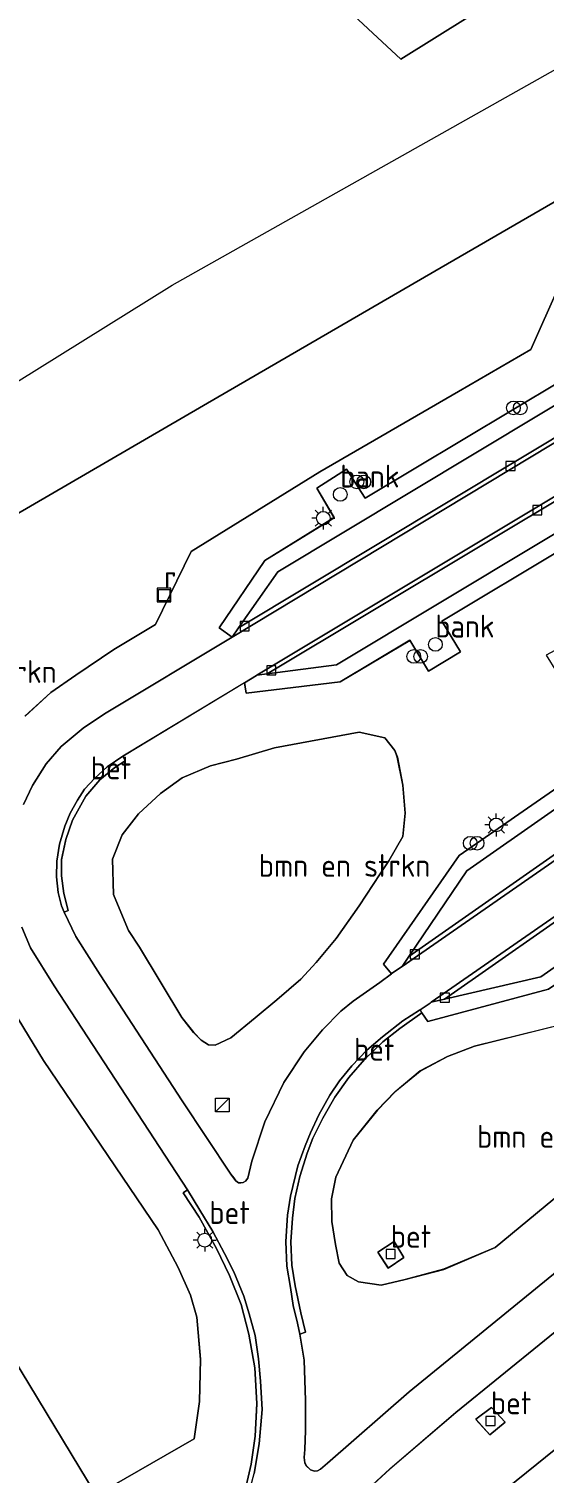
# Model space of a CAD drawing. Extents: x 253736 to 255979, y 477184 to 479215.
# Drawn here: x 255307.6 to 255364, y 478400.1 to 478558.1 of the extents above; entities that cross this region are included whole.
import ezdxf
from ezdxf.enums import TextEntityAlignment as Align

# ---------------------------------------------------------------- set-up
doc = ezdxf.new("R2010")
doc.units = 0
for name, color, linetype, lineweight in [('af-bs-rasterhekwerk', 8, 'hekwerk', 18), ('bp-b5-bomenstruiken', 8, 'Continuous', 18), ('bp-b5-grasland', 8, 'Continuous', 18), ('og-b5-grond_ingericht', 8, 'Continuous', 18), ('og-bs-hoogtelijn', 8, 'Continuous', 18), ('og-bs-inrichtingselement', 8, 'Continuous', 18), ('og-bs-terreinafscheiding', 8, 'Continuous', 18), ('vh-b5-verh_soort', 8, 'Continuous', 18), ('vh-bs-band', 8, 'Continuous', 18), ('wh-bs-kolk', 8, 'Continuous', 18), ('wh-bs-put', 8, 'Continuous', 18), ('wm-bs-lichtmast', 8, 'Continuous', 18)]:
    doc.layers.add(name, color=color, linetype=linetype, lineweight=lineweight)
doc.styles.add('rtw_iso', font='isocp.shx')
doc.linetypes.add('hekwerk', pattern='A,7,-1.5,[1,RTW.shx,S=0.75,R=0,X=0,Y=0],-1.5', length=10)

# ---------------------------------------------------------------- blocks, each defined once
blk = doc.blocks.new('kolk')
blk.add_lwpolyline([(-0.5, -0.5), (0.5, -0.5), (0.5, 0.5), (-0.5, 0.5)], close=True)
blk = doc.blocks.new('put')
for p, q in [((0.75, 0.75), (-0.75, 0.75)), ((-0.75, 0.75), (-0.75, -0.75)), ((0.75, -0.75), (0.75, 0.75)), ((-0.75, -0.75), (0.75, -0.75))]:
    blk.add_line(p, q)
blk.add_lwpolyline([(-0.625, 0.625), (0.625, 0.625), (0.625, -0.625), (-0.625, -0.625)], close=True)
blk = doc.blocks.new('dtbattr')
at = {"style": 'rtw_iso'}
blk.add_attdef('TAG', (0.59, 0.87), '', height=2.5, dxfattribs=at)
blk = doc.blocks.new('RW1 Buren totaal_ACAD_1_FMEBLOCK208')
at = {"layer": 'bp-b5-bomenstruiken'}
for points in [[(17.04, 3.22, 25.02), (0.85, -10.18, 24.93), (-4.78, -12.56, 24.91), (-8.97, -13.66, 24.89), (-11.62, -14.29, 24.89), (-14.09, -13.94, 24.89), (-15.34, -13.24, 24.89), (-16.2, -11.9, 24.93), (-16.59, -9.84, 24.93), (-17.02, -7.33, 24.94), (-17.04, -4.84, 24.97), (-16.56, -2.46, 24.98), (-14.67, 1.57, 25.02), (-12.03, 4.85, 25.03), (-10.1, 6.88, 25.07), (-7.33, 9.14, 25.13), (-4.34, 10.73, 25.15), (-1.4, 11.86, 25.14), (8.38, 14.29, 25.19)], [(-10.86, -12.41, 24.74), (-9.13, -11.28, 24.75), (-10.19, -9.51, 24.73), (-11.99, -10.67, 24.74)]]:
    blk.add_polyline3d(points, close=True, dxfattribs=at)
blk = doc.blocks.new('dtbattr-r')
at = {"style": 'rtw_iso'}
blk.add_attdef('TAG', text='', height=2.5, dxfattribs=at).set_placement((0, 0), align=Align.MIDDLE_CENTER)
blk = doc.blocks.new('RW1 Buren totaal_ACAD_1_FMEBLOCK227')
at = {"layer": 'bp-b5-grasland'}
for points in [[(82.91, 64.02, 25.45), (69.98, 52.73, 25.41), (51.32, 36.73, 25.38), (38.28, 25.57, 25.36), (13.93, 5.16, 25.31), (-4.77, -10.37, 25.24), (-24.38, -26.36, 25.21), (-44.95, -42.96, 25.15)], [(-52.1, -36.85, 24.86), (-46.86, -32.06, 24.8), (-39.66, -25.89, 24.81), (-25.12, -14.07, 24.86), (5.34, 11.02, 24.91), (41.99, 41.91, 25.05), (65.53, 62.05, 25.01), (77.3, 72.4, 25.1)]]:
    blk.add_polyline3d(points, dxfattribs=at)
blk.add_polyline3d([(-35.94, -28.31, 24.67), (-34.25, -26.94, 24.67), (-35.75, -25.33, 24.67), (-37.47, -26.63, 24.68)], close=True, dxfattribs=at)
blk = doc.blocks.new('RW1 Buren totaal_ACAD_1_FMEBLOCK235')
at = {"layer": 'bp-b5-grasland'}
for points in [[(63.43, 51.92, 25.15), (66.08, 47.96, 25.13), (38.96, 24.45, 25.12), (0.93, -7.78, 25.03), (-28.87, -32.47, 25.05), (-53.16, -52.27, 24.97), (-62.1, -60.09, 24.98), (-62.86, -60.74, 24.98), (-63.17, -60.91, 24.97), (-63.51, -60.96, 24.98), (-63.93, -60.82, 25), (-64.4, -60.37, 25.01), (-64.56, -60.05, 25.01), (-64.65, -59.45, 25.02), (-64.57, -58.57, 25.03), (-64.48, -56.51, 25.04), (-64.5, -53.21, 25.03), (-64.62, -48.81, 25.02), (-65.11, -45.95, 25.03), (-64.5, -45.74, 25.12), (-64.98, -43.63, 25.16), (-65.6, -40.69, 25.11), (-66, -38.42, 25.11), (-66.08, -35.86, 25.12), (-65.9, -33.27, 25.14), (-65.64, -31.13, 25.13), (-65.11, -28.7, 25.13), (-64.31, -26.15, 25.12), (-63.69, -24.52, 25.12), (-62.6, -22.32, 25.12), (-61.29, -20.04, 25.12), (-59.75, -17.87, 25.12), (-58.03, -15.89, 25.12), (-56.02, -13.97, 25.12), (-54.16, -12.49, 25.12), (-51.76, -10.78, 24.99), (-51.12, -11.74, 25.11), (-37.9, -8.22, 25.21), (-14.09, 8.04, 25.25), (-11.89, 5.03, 25.27), (-8.76, 7.3, 25.29), (-10.87, 10.29, 25.23), (14.55, 28.12, 25.28), (16.68, 25.26, 25.27), (19.1, 27.06, 25.27), (17.15, 30.16, 25.25), (44.39, 49.11, 25.27), (51.06, 59.21, 25.19), (53.52, 60.96, 25.16), (54.31, 55.8, 25.2), (60.09, 48.7, 25.16)], [(41.52, 36, 24.98), (40.24, 37.7, 24.97), (38.53, 36.38, 24.97), (39.78, 34.69, 24.97)], [(9.98, 11.69, 24.96), (8.72, 13.2, 24.97), (6.92, 12, 24.97), (8.25, 10.31, 24.97)], [(-23.24, -10.99, 24.87), (-25, -12.3, 24.84), (-23.62, -14.13, 24.83), (-21.9, -12.84, 24.79)], [(-27.56, -23.09, 25.02), (-36.23, -12.02, 25.19), (-46, -14.45, 25.14), (-48.94, -15.57, 25.15), (-51.94, -17.16, 25.13), (-54.7, -19.43, 25.07), (-56.63, -21.45, 25.03), (-59.27, -24.74, 25.02), (-61.16, -28.77, 24.98), (-61.65, -31.15, 24.97), (-61.62, -33.63, 24.94), (-61.2, -36.14, 24.93), (-60.8, -38.21, 24.93), (-59.94, -39.54, 24.89), (-58.7, -40.24, 24.89), (-56.23, -40.59, 24.89), (-53.58, -39.97, 24.89), (-49.38, -38.87, 24.91), (-43.75, -36.49, 24.93)]]:
    blk.add_polyline3d(points, close=True, dxfattribs=at)
blk = doc.blocks.new('RW1 Buren totaal_ACAD_1_FMEBLOCK247')
at = {"layer": 'bp-b5-grasland'}
for points in [[(62.26, 53.09, 24.87), (48.31, 50.31, 25.09), (47.58, 48.82, 25.1), (50.27, 46.03, 25), (52.18, 46.95, 24.95), (57.11, 38.79, 25.15), (61.22, 40.25, 25.13), (67.92, 44.66, 24.97), (71.73, 38.97, 25.03), (66.77, 35.48, 25.09), (66.26, 37.27, 25.19), (53.76, 33.97, 25.24), (27.13, 15.28, 25.26), (24.56, 18.8, 25.25), (21.46, 16.54, 25.27), (23.9, 13.15, 25.27), (-1.53, -4.58, 25.28), (-4.01, -1.28, 25.3), (-7.18, -3.55, 25.3), (-4.79, -6.86, 25.29), (-28.25, -23.16, 25.24), (-36.51, -35.03, 25.16), (-35.65, -36.08, 25.03), (-36.93, -37.04, 25.05), (-39.85, -39.09, 25.05), (-41.19, -40.18, 25.05), (-43.19, -42.22, 25.05), (-45.21, -44.64, 25.07), (-47.42, -47.99, 25.07), (-49.49, -52.28, 25.04), (-50.93, -56.61, 25.04), (-51.37, -58.46, 25.01), (-51.6, -58.79, 25.01), (-51.88, -58.94, 25.02), (-52.11, -58.98, 25.02), (-52.37, -58.97, 25.02), (-52.66, -58.73, 25.03), (-52.91, -58.42, 25.03), (-53.2, -58.03, 25.03), (-58.53, -49.98, 25.03), (-67.49, -36.2, 25.01), (-70.16, -32.02, 25.03), (-71.45, -29.35, 25.06), (-71.01, -29.15, 25.12), (-71.48, -27.31, 25.13), (-71.73, -25.36, 25.12), (-71.73, -23.6, 25.12), (-71.25, -21.38, 25.12), (-70.52, -19.27, 25.11), (-69.08, -16.64, 25.1), (-67.56, -14.86, 25.12), (-65.91, -13.52, 25.14), (-64.78, -12.8, 25.13), (-65.04, -12.27, 25.05), (-64.84, -12.15, 25.04), (-51.72, -4.23, 25.09), (-51.54, -5.38, 25.11), (-41.27, -4.15, 25.22), (-33.64, 0.4, 25.26), (-31.59, -2.96, 25.26), (-28.09, -0.84, 25.29), (-30.13, 2.49, 25.29), (-3.4, 18.56, 25.31), (-1.41, 15.14, 25.31), (2.04, 17.34, 25.35), (0.06, 20.61, 25.3), (27.6, 37.09, 25.31), (29.56, 33.7, 25.31), (33.04, 35.75, 25.29), (30.92, 39.12, 25.27), (38.22, 43.56, 25.25), (45.18, 52.34, 25.24), (44.08, 53.33, 25.22), (48.74, 56.11, 25.16), (50.91, 57.27, 25.17), (52.32, 57.83, 25.15), (54.78, 58.56, 25.14), (58.32, 58.98, 25.13)], [(20.16, 23.49, 24.93), (21.45, 21.81, 24.96), (23.14, 23.06, 24.97), (21.97, 24.78, 24.94)], [(-18.72, -1.21, 24.98), (-17.61, -3.05, 24.95), (-15.76, -1.98, 24.94), (-16.91, -0.22, 24.95)], [(-58.57, -40.88, 25.03), (-57.28, -42.53, 24.99), (-56.47, -43.35, 24.95), (-55.65, -43.86, 24.94), (-54.94, -43.91, 24.92), (-53.23, -43.1, 24.92), (-50.55, -40.91, 24.92), (-48.18, -38.93, 24.93), (-45.57, -36.67, 24.94), (-43.9, -34.86, 24.96), (-41.7, -32.21, 24.98), (-39.2, -28.67, 25.01), (-36.9, -25.17, 25.02), (-35.95, -23.74, 25.01), (-34.42, -21.07, 24.99), (-34.16, -18.53, 25), (-34.4, -15.44, 24.99), (-35.01, -12.38, 25), (-35.28, -11.66, 25.03), (-36.38, -10.26, 25.07), (-39.19, -9.65, 25.08), (-48.43, -11.37, 25.08), (-52.59, -12.6, 25.07), (-55.45, -13.33, 25.05), (-58.52, -14.65, 25.07), (-60.92, -16.35, 25.07), (-63.3, -18.59, 25.07), (-65.11, -20.87, 25.08), (-66.14, -23.54, 25.07), (-66.04, -27.41, 25.07), (-65.06, -29.79, 25.07), (-64.41, -31.36, 25.06), (-63.21, -33.19, 25.03)]]:
    blk.add_polyline3d(points, close=True, dxfattribs=at)
blk = doc.blocks.new('RW1 Buren totaal_ACAD_1_FMEBLOCK252')
at = {"layer": 'bp-b5-grasland'}
for points in [[(65.16, 109.61, 25.27), (38.35, 93.55, 25.28), (36.33, 96.74, 25.33), (33.08, 94.67, 25.31), (34.97, 91.43, 25.27), (27.38, 86.75, 25.25), (22.4, 79.36, 25.17), (23.82, 78.36, 25.11), (9.84, 69.95, 25.12), (7.54, 68.39, 25.13), (5.12, 66.38, 25.15), (3.47, 64.5, 25.16), (1.99, 62.11, 25.15), (1, 60.05, 25.15)], [(0.83, 46.63, 25.13), (1.76, 44.37, 25.09), (4.36, 40.2, 25.07), (18.93, 17.86, 25.12), (18.47, 17.53, 25.21), (20.19, 14.87, 25.25), (22.09, 11.46, 25.23), (23.53, 8.5, 25.22), (24.79, 5.31, 25.24), (25.65, 2.06, 25.23), (26.28, -1.62, 25.23), (26.53, -5.53, 25.23), (26.35, -9.09, 25.26), (25.91, -12.14, 25.24), (25.13, -15.47, 25.24)], [(-3.21, -23.71, 25.13), (8.95, -15.55, 25.22), (19.65, -9.37, 25.01), (20.25, -5.28, 25), (20.36, -0.68, 25.01), (19.97, 3.92, 25.06), (19.26, 6.35, 25.07), (17.91, 9.38, 25.07), (15.72, 13.49, 25.04), (3.18, 32.04, 25.07), (-1.22, 39.29, 25.12)], [(1.16, 69.7, 25.16), (3.99, 72.29, 25.11), (6.72, 74.19, 25.08), (10.89, 77.01, 25.06), (15.45, 79.74, 25.07), (19.34, 87.72, 25.06), (33.41, 96.45, 25.21), (48.55, 105.23, 25.14), (56.49, 109.83, 25.17), (59.59, 116.8, 24.89)]]:
    blk.add_polyline3d(points, dxfattribs=at)
blk = doc.blocks.new('prullenbak')
for centre in [(-0.375, 0), (0.375, 0)]:
    blk.add_circle(centre, 0.75)
blk = doc.blocks.new('dtb')
blk.add_circle((0, 0), 0.75)
blk = doc.blocks.new('kast')
blk.add_line((-0.75, -0.75), (0.75, 0.75))
blk.add_lwpolyline([(-0.75, 0.75), (0.75, 0.75), (0.75, -0.75), (-0.75, -0.75)], close=True)
blk = doc.blocks.new('lantaarnpaal')
for p, q in [((-0.75, 0), (-1.25, 0)), ((-0.88, 0.88), (-0.53, 0.53)), ((0, 0.75), (0, 1.25)), ((0.53, 0.53), (0.88, 0.88)), ((0.75, 0), (1.25, 0)), ((-0.53, -0.53), (-0.88, -0.88)), ((0, -0.75), (0, -1.25)), ((0.53, -0.53), (0.88, -0.88))]:
    blk.add_line(p, q)
blk.add_circle((0, 0), 0.75)
blk = doc.blocks.new('Deel_d28hz')
at = {"layer": 'bp-b5-bomenstruiken'}
blk.add_polyline3d([(255324.366, 478449.938, 25.032), (255319.728, 478457.628, 25.032), (255318.527, 478459.465, 25.059), (255317.88, 478461.028, 25.074), (255316.895, 478463.407, 25.071), (255316.798, 478467.281, 25.074), (255317.832, 478469.951, 25.077), (255319.64, 478472.235, 25.071), (255322.017, 478474.468, 25.068), (255324.417, 478476.172, 25.065), (255327.485, 478477.494, 25.053), (255330.347, 478478.222, 25.065), (255334.51, 478479.45, 25.08), (255343.745, 478481.168, 25.083), (255346.555, 478480.559, 25.074), (255347.654, 478479.163, 25.029), (255347.932, 478478.444, 24.996), (255348.54, 478475.38, 24.99), (255348.777, 478472.292, 25.002), (255348.519, 478469.749, 24.993), (255346.987, 478467.081, 25.008), (255346.041, 478465.656, 25.017), (255343.74, 478462.156, 25.011), (255341.233, 478458.607, 24.981), (255339.035, 478455.958, 24.96), (255337.366, 478454.155, 24.939), (255334.762, 478451.892, 24.933), (255332.39, 478449.913, 24.921), (255329.712, 478447.723, 24.921), (255327.999, 478446.907, 24.924), (255327.286, 478446.958, 24.939), (255326.472, 478447.471, 24.954), (255325.655, 478448.297, 24.987)], close=True, dxfattribs=at)
at = {"layer": 'og-bs-terreinafscheiding'}
for points in [[(255315, 478397.673, 25.221), (255325.701, 478403.853, 25.014), (255326.299, 478407.938, 25.002), (255326.412, 478412.541, 25.014), (255326.019, 478417.138, 25.056), (255325.308, 478419.569, 25.065), (255323.957, 478422.598, 25.071), (255321.772, 478426.708, 25.041), (255309.23, 478445.257, 25.074), (255304.835, 478452.511, 25.122)], [(255307.213, 478482.916, 25.155), (255310.037, 478485.505, 25.11), (255312.774, 478487.409, 25.083), (255316.938, 478490.232, 25.062), (255321.498, 478492.954, 25.071), (255325.391, 478500.934, 25.062), (255339.456, 478509.668, 25.206), (255354.602, 478518.453, 25.143), (255362.535, 478523.05, 25.167), (255365.638, 478530.022, 24.888), (255367.387, 478534.874, 24.522), (255371.282, 478537.261, 24.513), (255377.05, 478533.798, 24.93), (255380.698, 478534.977, 24.954), (255387.482, 478538.891, 24.939), (255412.424, 478554.098, 24.888), (255419.459, 478555.487, 25.074), (255421.533, 478553.016, 25.287), (255434.077, 478560.515, 25.167)], [(255329.867, 478491.574, 25.107), (255328.45, 478492.574, 25.167), (255333.426, 478499.973, 25.254), (255341.024, 478504.646, 25.275), (255339.135, 478507.889, 25.305), (255342.378, 478509.954, 25.326), (255344.403, 478506.768, 25.284), (255371.207, 478522.831, 25.275), (255369.116, 478526.097, 25.302), (255372.564, 478528.266, 25.332), (255374.626, 478524.883, 25.287), (255403.467, 478542.265, 25.251), (255401.367, 478545.615, 25.155), (255404.639, 478547.622, 25.173), (255406.75, 478544.105, 25.224), (255408.914, 478545.452, 25.236), (255407.907, 478547, 25.227), (255409.475, 478547.998, 25.254), (255410.537, 478546.46, 25.245), (255413.475, 478548.233, 25.263), (255422.462, 478549.543, 25.272), (255431.535, 478555.068, 25.269), (255435.961, 478557.703, 25.239)], [(255327.28, 478388.177, 25.022), (255327.833, 478388.966, 25.074), (255330.15, 478393.513, 25.101), (255331.302, 478396.405, 25.116), (255332.274, 478400.059, 25.131), (255332.828, 478403.28, 25.14), (255333.151, 478407.039, 25.134), (255332.983, 478410.168, 25.134), (255332.731, 478412.602, 25.131), (255332.366, 478415.135, 25.128), (255331.728, 478417.532, 25.149), (255331.134, 478419.436, 25.125), (255330.052, 478422.127, 25.119), (255329.043, 478424.113, 25.122), (255327.755, 478426.531, 25.137), (255326.318, 478428.873, 25.128), (255324.977, 478431.074, 25.119), (255310.413, 478453.422, 25.071), (255307.813, 478457.584, 25.086), (255306.88, 478459.845, 25.134)], [(255307.047, 478473.266, 25.152), (255308.043, 478475.325, 25.152), (255309.523, 478477.716, 25.161), (255311.167, 478479.597, 25.146), (255313.588, 478481.606, 25.128), (255315.891, 478483.165, 25.119), (255329.867, 478491.574, 25.107), (255423.002, 478547.769, 25.173), (255423.041, 478547.792, 25.146), (255432.061, 478553.148, 25.158), (255433.188, 478553.578, 25.176), (255434.886, 478554.027, 25.173), (255436.18, 478554.361, 25.173), (255438.07, 478554.556, 25.17)], [(255426.165, 478543.637, 25.116), (255332.565, 478487.403, 25.014), (255332.517, 478487.374, 25.032), (255331.216, 478486.588, 25.095), (255318.101, 478478.671, 25.038), (255317.893, 478478.549, 25.047), (255316.199, 478477.381, 25.05), (255314.841, 478476.133, 25.038), (255313.717, 478474.922, 25.035), (255312.971, 478473.748, 25.035), (255312.167, 478472.301, 25.023), (255311.572, 478470.87, 25.032), (255310.98, 478468.909, 25.053), (255310.68, 478467.075, 25.056), (255310.669, 478465.352, 25.074), (255310.855, 478463.642, 25.068), (255311.204, 478462.162, 25.062), (255311.485, 478461.472, 25.062), (255312.778, 478458.806, 25.029), (255315.45, 478454.618, 25.011), (255324.405, 478440.843, 25.026), (255329.734, 478432.796, 25.032), (255330.032, 478432.4, 25.026), (255330.28, 478432.09, 25.026), (255330.57, 478431.849, 25.02), (255330.823, 478431.84, 25.02), (255331.059, 478431.887, 25.023), (255331.334, 478432.032, 25.014), (255331.563, 478432.357, 25.011), (255332.012, 478434.215, 25.041), (255333.445, 478438.54, 25.044), (255335.516, 478442.829, 25.071), (255337.726, 478446.18, 25.065), (255339.748, 478448.599, 25.053), (255341.743, 478450.647, 25.053), (255343.09, 478451.728, 25.053), (255346.005, 478453.779, 25.047), (255347.288, 478454.744, 25.026), (255347.308, 478454.759, 25.047), (255348.453, 478455.519, 24.969), (255372.239, 478472.039, 25.041)], [(255423.041, 478547.792, 25.146), (255422.076, 478547.646, 25.137), (255414.425, 478546.597, 25.149), (255334.845, 478498.738, 25.116), (255330.562, 478492.575, 25.071), (255329.867, 478491.574, 25.107)], [(255422.076, 478547.646, 25.137), (255330.562, 478492.575, 25.071)], [(255331.216, 478486.588, 25.095), (255331.393, 478485.446, 25.107), (255341.67, 478486.669, 25.215), (255349.298, 478491.226, 25.263), (255351.35, 478487.858, 25.26), (255354.844, 478489.982, 25.29), (255352.805, 478493.316, 25.287), (255379.533, 478509.386, 25.305), (255381.53, 478505.963, 25.314), (255384.979, 478508.158, 25.35), (255382.993, 478511.433, 25.302), (255410.534, 478527.916, 25.308), (255412.497, 478524.519, 25.308), (255415.982, 478526.571, 25.287), (255413.856, 478529.947, 25.266), (255421.158, 478534.387, 25.254), (255428.122, 478543.158, 25.236), (255427.022, 478544.149, 25.224)], [(255426.165, 478543.637, 25.116), (255425.218, 478542.441, 25.092), (255420.034, 478535.893, 25.17), (255341.276, 478488.56, 25.119), (255333.699, 478487.554, 25.032), (255332.565, 478487.403, 25.014)], [(255333.699, 478487.554, 25.032), (255425.218, 478542.441, 25.092)], [(255449.703, 478526.3, 25.092), (255449.201, 478528.092, 25.188), (255436.697, 478524.793, 25.239), (255410.068, 478506.101, 25.257), (255407.498, 478509.624, 25.251), (255404.399, 478507.367, 25.275), (255406.84, 478503.97, 25.272), (255381.408, 478486.243, 25.278), (255378.929, 478489.542, 25.302), (255375.754, 478487.277, 25.296), (255378.152, 478483.958, 25.29), (255354.687, 478467.664, 25.242), (255346.424, 478455.788, 25.155), (255347.288, 478454.744, 25.026)], [(255410.993, 478492.855, 25.05), (255351.638, 478451.619, 24.939), (255351.515, 478451.534, 24.972), (255350.418, 478450.777, 24.987), (255350.369, 478450.743, 25.029), (255348.528, 478449.572, 25.056), (255346.318, 478447.834, 25.05), (255344.597, 478446.385, 25.05), (255342.939, 478444.652, 25.05), (255341.619, 478443, 25.05), (255340.553, 478441.442, 25.05), (255339.329, 478439.3, 25.047), (255338.428, 478437.342, 25.044), (255337.837, 478435.907, 25.044), (255337.049, 478433.717, 25.038), (255336.24, 478430.394, 25.035), (255335.926, 478428.305, 25.05), (255335.743, 478425.421, 25.05), (255335.837, 478422.754, 25.05), (255336.231, 478420.405, 25.041), (255336.532, 478418.43, 25.053), (255337.023, 478416.509, 25.038), (255337.265, 478415.309, 25.032), (255337.755, 478412.45, 25.023), (255337.874, 478408.041, 25.035), (255337.896, 478404.745, 25.044), (255337.807, 478402.69, 25.032), (255337.728, 478401.805, 25.023), (255337.815, 478401.211, 25.014), (255337.978, 478400.882, 25.011), (255338.45, 478400.431, 24.996), (255338.868, 478400.295, 24.978), (255339.21, 478400.348, 24.972), (255339.515, 478400.512, 24.981), (255340.274, 478401.162, 24.975), (255349.219, 478408.985, 24.969), (255373.51, 478428.782, 25.05)], [(255348.453, 478455.519, 24.969), (255349.195, 478456.618, 24.972), (255355.53, 478466.004, 24.993), (255437.433, 478523.333, 25.092), (255448.133, 478525.92, 25.065), (255449.703, 478526.3, 25.092)], [(255448.133, 478525.92, 25.065), (255349.195, 478456.618, 24.972)], [(255458.504, 478524.065, 25.176), (255455.899, 478522.217, 25.158), (255453.439, 478520.471, 25.194), (255446.767, 478510.371, 25.269), (255419.529, 478491.416, 25.248), (255421.471, 478488.314, 25.272), (255419.055, 478486.516, 25.275), (255416.922, 478489.379, 25.284), (255391.507, 478471.548, 25.233), (255393.615, 478468.559, 25.29), (255390.488, 478466.286, 25.272), (255388.281, 478469.299, 25.251), (255364.477, 478453.036, 25.212), (255351.252, 478449.518, 25.11), (255350.62, 478450.472, 24.987), (255350.418, 478450.777, 24.987)], [(255452.16, 478522.001, 25.101), (255451.301, 478520.685, 25.056), (255445.371, 478511.599, 25.206), (255363.632, 478454.412, 25.098), (255353.099, 478451.959, 24.978), (255351.638, 478451.619, 24.939)], [(255353.099, 478451.959, 24.978), (255451.301, 478520.685, 25.056)], [(255471.281, 478504.998, 25.098), (255459.516, 478494.649, 25.008), (255435.977, 478474.515, 25.047), (255399.32, 478443.625, 24.912), (255368.869, 478418.527, 24.864), (255354.325, 478406.715, 24.807), (255347.121, 478400.537, 24.804), (255341.889, 478395.75, 24.861), (255338.939, 478392.799, 24.855), (255336.183, 478389.977, 24.879), (255333.549, 478387.141, 24.882), (255331.824, 478385.32, 24.972)], [(255476.892, 478496.626, 25.446), (255463.963, 478485.329, 25.409), (255445.301, 478469.327, 25.383), (255432.26, 478458.176, 25.361), (255407.913, 478437.765, 25.313), (255389.214, 478422.235, 25.243), (255369.6, 478406.245, 25.213), (255349.031, 478389.64, 25.151), (255334.801, 478378.314, 25.131), (255334.033, 478377.703, 25.129), (255329.584, 478374.162, 25.123), (255313.642, 478361.67, 25.071), (255311.41, 478360.205, 25.069), (255311.077, 478360.711, 25.047), (255316.815, 478366.772, 24.995), (255322.189, 478372.968, 24.964), (255327.65, 478379.805, 24.959), (255331.824, 478385.32, 24.972)], [(255324.366, 478449.938, 25.032), (255325.655, 478448.297, 24.987), (255326.472, 478447.471, 24.954), (255327.286, 478446.958, 24.939), (255327.999, 478446.907, 24.924), (255329.712, 478447.723, 24.921), (255332.39, 478449.913, 24.921), (255334.762, 478451.892, 24.933), (255337.366, 478454.155, 24.939), (255339.035, 478455.958, 24.96), (255341.233, 478458.607, 24.981), (255343.74, 478462.156, 25.011), (255346.041, 478465.656, 25.017), (255346.987, 478467.081, 25.008), (255348.519, 478469.749, 24.993), (255348.777, 478472.292, 25.002), (255348.54, 478475.38, 24.99), (255347.932, 478478.444, 24.996), (255347.654, 478479.163, 25.029), (255346.555, 478480.559, 25.074), (255343.745, 478481.168, 25.083), (255334.51, 478479.45, 25.08), (255330.347, 478478.222, 25.065), (255327.485, 478477.494, 25.053), (255324.417, 478476.172, 25.065), (255322.017, 478474.468, 25.068), (255319.64, 478472.235, 25.071), (255317.832, 478469.951, 25.077), (255316.798, 478467.281, 25.074), (255316.895, 478463.407, 25.071), (255317.88, 478461.028, 25.074), (255318.527, 478459.465, 25.059), (255319.728, 478457.628, 25.032), (255324.366, 478449.938, 25.032)], [(255374.815, 478438.169, 25.023), (255366.147, 478449.235, 25.188), (255356.374, 478446.805, 25.14), (255353.431, 478445.682, 25.149), (255350.436, 478444.095, 25.134), (255347.675, 478441.829, 25.074), (255345.745, 478439.802, 25.026), (255343.105, 478436.518, 25.023), (255341.215, 478432.485, 24.984), (255340.726, 478430.107, 24.966), (255340.751, 478427.622, 24.936), (255341.179, 478425.114, 24.93), (255341.572, 478423.051, 24.93), (255342.431, 478421.712, 24.894), (255343.679, 478421.013, 24.891), (255346.146, 478420.665, 24.891), (255348.797, 478421.288, 24.888), (255352.995, 478422.39, 24.906), (255358.625, 478424.767, 24.927), (255374.815, 478438.169, 25.023)], [(255346.915, 478422.535, 24.741), (255348.645, 478423.667, 24.75), (255347.582, 478425.44, 24.729), (255345.779, 478424.283, 24.735), (255346.915, 478422.535, 24.741)], [(255358.047, 478404.288, 24.675), (255359.731, 478405.663, 24.672), (255358.231, 478407.276, 24.675), (255356.514, 478405.976, 24.678), (255358.047, 478404.288, 24.675)]]:
    blk.add_polyline3d(points, dxfattribs=at)
at = {"layer": 'vh-b5-verh_soort'}
for points in [[(255414.425, 478546.597, 25.149), (255334.845, 478498.738, 25.116), (255330.562, 478492.575, 25.071), (255329.867, 478491.574, 25.107), (255328.45, 478492.574, 25.167), (255333.426, 478499.973, 25.254), (255341.024, 478504.646, 25.275), (255339.135, 478507.889, 25.305), (255342.378, 478509.954, 25.326), (255344.403, 478506.768, 25.284), (255371.207, 478522.831, 25.275)], [(255426.165, 478543.637, 25.116), (255332.565, 478487.403, 25.014), (255332.517, 478487.374, 25.032), (255331.216, 478486.588, 25.095), (255318.101, 478478.671, 25.038), (255317.893, 478478.549, 25.047), (255316.199, 478477.381, 25.05), (255314.841, 478476.133, 25.038), (255313.717, 478474.922, 25.035), (255312.971, 478473.748, 25.035), (255312.167, 478472.301, 25.023), (255311.572, 478470.87, 25.032), (255310.98, 478468.909, 25.053), (255310.68, 478467.075, 25.056), (255310.669, 478465.352, 25.074), (255310.855, 478463.642, 25.068), (255311.204, 478462.162, 25.062), (255311.485, 478461.472, 25.062), (255312.778, 478458.806, 25.029), (255315.45, 478454.618, 25.011), (255324.405, 478440.843, 25.026), (255329.734, 478432.796, 25.032), (255330.032, 478432.4, 25.026), (255330.28, 478432.09, 25.026), (255330.57, 478431.849, 25.02), (255330.823, 478431.84, 25.02), (255331.059, 478431.887, 25.023), (255331.334, 478432.032, 25.014), (255331.563, 478432.357, 25.011), (255332.012, 478434.215, 25.041), (255333.445, 478438.54, 25.044), (255335.516, 478442.829, 25.071), (255337.726, 478446.18, 25.065), (255339.748, 478448.599, 25.053), (255341.743, 478450.647, 25.053), (255343.09, 478451.728, 25.053), (255346.005, 478453.779, 25.047), (255347.288, 478454.744, 25.026), (255347.308, 478454.759, 25.047), (255348.453, 478455.519, 24.969), (255372.239, 478472.039, 25.041)], [(255410.993, 478492.855, 25.05), (255351.638, 478451.619, 24.939), (255351.515, 478451.534, 24.972), (255350.418, 478450.777, 24.987), (255350.369, 478450.743, 25.029), (255348.528, 478449.572, 25.056), (255346.318, 478447.834, 25.05), (255344.597, 478446.385, 25.05), (255342.939, 478444.652, 25.05), (255341.619, 478443, 25.05), (255340.553, 478441.442, 25.05), (255339.329, 478439.3, 25.047), (255338.428, 478437.342, 25.044), (255337.837, 478435.907, 25.044), (255337.049, 478433.717, 25.038), (255336.24, 478430.394, 25.035), (255335.926, 478428.305, 25.05), (255335.743, 478425.421, 25.05), (255335.837, 478422.754, 25.05), (255336.231, 478420.405, 25.041), (255336.532, 478418.43, 25.053), (255337.023, 478416.509, 25.038), (255337.265, 478415.309, 25.032), (255337.755, 478412.45, 25.023), (255337.874, 478408.041, 25.035), (255337.896, 478404.745, 25.044), (255337.807, 478402.69, 25.032), (255337.728, 478401.805, 25.023), (255337.815, 478401.211, 25.014), (255337.978, 478400.882, 25.011), (255338.45, 478400.431, 24.996), (255338.868, 478400.295, 24.978), (255339.21, 478400.348, 24.972), (255339.515, 478400.512, 24.981), (255340.274, 478401.162, 24.975), (255349.219, 478408.985, 24.969), (255373.51, 478428.782, 25.05)], [(255368.869, 478418.527, 24.864), (255354.325, 478406.715, 24.807), (255347.121, 478400.537, 24.804), (255341.889, 478395.75, 24.861)], [(255332.274, 478400.059, 25.131), (255332.828, 478403.28, 25.14), (255333.151, 478407.039, 25.134), (255332.983, 478410.168, 25.134), (255332.731, 478412.602, 25.131), (255332.366, 478415.135, 25.128), (255331.728, 478417.532, 25.149), (255331.134, 478419.436, 25.125), (255330.052, 478422.127, 25.119), (255329.043, 478424.113, 25.122), (255327.755, 478426.531, 25.137), (255326.318, 478428.873, 25.128), (255324.977, 478431.074, 25.119), (255310.413, 478453.422, 25.071), (255307.813, 478457.584, 25.086), (255306.88, 478459.845, 25.134)], [(255307.047, 478473.266, 25.152), (255308.043, 478475.325, 25.152), (255309.523, 478477.716, 25.161), (255311.167, 478479.597, 25.146), (255313.588, 478481.606, 25.128), (255315.891, 478483.165, 25.119), (255329.867, 478491.574, 25.107), (255423.002, 478547.769, 25.173)], [(255379.533, 478509.386, 25.305), (255352.805, 478493.316, 25.287), (255354.844, 478489.982, 25.29), (255351.35, 478487.858, 25.26), (255349.298, 478491.226, 25.263), (255341.67, 478486.669, 25.215), (255331.393, 478485.446, 25.107), (255331.216, 478486.588, 25.095), (255332.517, 478487.374, 25.032), (255332.565, 478487.403, 25.014), (255333.699, 478487.554, 25.032), (255341.276, 478488.56, 25.119), (255420.034, 478535.893, 25.17)], [(255349.031, 478389.64, 25.151), (255369.6, 478406.245, 25.213), (255389.214, 478422.235, 25.243), (255407.913, 478437.765, 25.313), (255432.26, 478458.176, 25.361), (255445.301, 478469.327, 25.383), (255463.963, 478485.329, 25.409), (255476.892, 478496.626, 25.446), (255478.579, 478494.109, 25.542), (255480.533, 478491.193, 25.662), (255482.484, 478488.281, 25.759), (255482.91, 478487.644, 25.772), (255469.547, 478475.999, 25.729), (255451.977, 478460.928, 25.693), (255432.978, 478444.691, 25.646), (255414.811, 478429.52, 25.596), (255393.459, 478411.805, 25.549), (255374.986, 478396.696, 25.491)], [(255331.182, 478397.749, 25.239), (255331.957, 478401.078, 25.242), (255332.396, 478404.132, 25.263), (255332.575, 478407.693, 25.233), (255332.332, 478411.595, 25.227), (255331.701, 478415.283, 25.23), (255330.843, 478418.524, 25.239), (255329.577, 478421.717, 25.215), (255328.144, 478424.675, 25.233), (255326.245, 478428.09, 25.245), (255324.518, 478430.747, 25.212), (255324.977, 478431.074, 25.119), (255326.318, 478428.873, 25.128), (255327.755, 478426.531, 25.137), (255329.043, 478424.113, 25.122), (255330.052, 478422.127, 25.119), (255331.134, 478419.436, 25.125), (255331.728, 478417.532, 25.149), (255332.366, 478415.135, 25.128), (255332.731, 478412.602, 25.131), (255332.983, 478410.168, 25.134), (255333.151, 478407.039, 25.134), (255332.828, 478403.28, 25.14), (255332.274, 478400.059, 25.131)]]:
    blk.add_polyline3d(points, dxfattribs=at)
for points in [[(255329.867, 478491.574, 25.107), (255330.562, 478492.575, 25.071), (255422.076, 478547.646, 25.137), (255423.041, 478547.792, 25.146), (255423.002, 478547.769, 25.173)], [(255330.562, 478492.575, 25.071), (255334.845, 478498.738, 25.116), (255414.425, 478546.597, 25.149), (255422.076, 478547.646, 25.137)], [(255425.218, 478542.441, 25.092), (255333.699, 478487.554, 25.032), (255332.565, 478487.403, 25.014), (255426.165, 478543.637, 25.116)], [(255333.699, 478487.554, 25.032), (255425.218, 478542.441, 25.092), (255420.034, 478535.893, 25.17), (255341.276, 478488.56, 25.119)], [(255449.703, 478526.3, 25.092), (255448.133, 478525.92, 25.065), (255437.433, 478523.333, 25.092), (255355.53, 478466.004, 24.993), (255349.195, 478456.618, 24.972), (255348.453, 478455.519, 24.969), (255347.308, 478454.759, 25.047), (255347.288, 478454.744, 25.026), (255346.424, 478455.788, 25.155), (255354.687, 478467.664, 25.242), (255378.152, 478483.958, 25.29), (255375.754, 478487.277, 25.296), (255378.929, 478489.542, 25.302), (255381.408, 478486.243, 25.278), (255406.84, 478503.97, 25.272), (255404.399, 478507.367, 25.275), (255407.498, 478509.624, 25.251), (255410.068, 478506.101, 25.257), (255436.697, 478524.793, 25.239), (255449.201, 478528.092, 25.188)], [(255348.453, 478455.519, 24.969), (255349.195, 478456.618, 24.972), (255448.133, 478525.92, 25.065), (255449.703, 478526.3, 25.092), (255419.055, 478504.764, 25.011), (255391.331, 478485.328, 25.044), (255372.239, 478472.039, 25.041)], [(255349.195, 478456.618, 24.972), (255355.53, 478466.004, 24.993), (255437.433, 478523.333, 25.092), (255448.133, 478525.92, 25.065)], [(255458.504, 478524.065, 25.176), (255455.899, 478522.217, 25.158), (255453.439, 478520.471, 25.194), (255446.767, 478510.371, 25.269), (255419.529, 478491.416, 25.248), (255421.471, 478488.314, 25.272), (255419.055, 478486.516, 25.275), (255416.922, 478489.379, 25.284), (255391.507, 478471.548, 25.233), (255393.615, 478468.559, 25.29), (255390.488, 478466.286, 25.272), (255388.281, 478469.299, 25.251), (255364.477, 478453.036, 25.212), (255351.252, 478449.518, 25.11), (255350.62, 478450.472, 24.987), (255350.418, 478450.777, 24.987), (255351.515, 478451.534, 24.972), (255351.638, 478451.619, 24.939), (255353.099, 478451.959, 24.978), (255363.632, 478454.412, 25.098), (255445.371, 478511.599, 25.206), (255451.301, 478520.685, 25.056), (255452.16, 478522.001, 25.101), (255457.456, 478525.628, 25.092)], [(255451.301, 478520.685, 25.056), (255353.099, 478451.959, 24.978), (255351.638, 478451.619, 24.939), (255410.993, 478492.855, 25.05), (255452.034, 478521.914, 25.074), (255452.16, 478522.001, 25.101)], [(255353.099, 478451.959, 24.978), (255451.301, 478520.685, 25.056), (255445.371, 478511.599, 25.206), (255363.632, 478454.412, 25.098)], [(255311.485, 478461.472, 25.062), (255311.204, 478462.162, 25.062), (255310.855, 478463.642, 25.068), (255310.669, 478465.352, 25.074), (255310.68, 478467.075, 25.056), (255310.98, 478468.909, 25.053), (255311.572, 478470.87, 25.032), (255312.167, 478472.301, 25.023), (255312.971, 478473.748, 25.035), (255313.717, 478474.922, 25.035), (255314.841, 478476.133, 25.038), (255316.199, 478477.381, 25.05), (255317.893, 478478.549, 25.047), (255318.158, 478478.021, 25.134), (255317.025, 478477.301, 25.14), (255315.382, 478475.958, 25.122), (255313.857, 478474.179, 25.104), (255312.421, 478471.556, 25.113), (255311.684, 478469.439, 25.122), (255311.211, 478467.22, 25.125), (255311.207, 478465.461, 25.125), (255311.453, 478463.511, 25.131), (255311.924, 478461.672, 25.119)], [(255350.62, 478450.472, 24.987), (255348.211, 478448.763, 25.116), (255346.36, 478447.287, 25.116), (255344.345, 478445.364, 25.116), (255342.622, 478443.386, 25.116), (255341.085, 478441.215, 25.116), (255339.78, 478438.938, 25.119), (255338.686, 478436.741, 25.119), (255338.07, 478435.11, 25.122), (255337.268, 478432.559, 25.131), (255336.732, 478430.129, 25.134), (255336.473, 478427.989, 25.137), (255336.296, 478425.4, 25.122), (255336.38, 478422.832, 25.11), (255336.773, 478420.566, 25.11), (255337.393, 478417.629, 25.155), (255337.88, 478415.514, 25.122), (255337.265, 478415.309, 25.032), (255337.023, 478416.509, 25.038), (255336.532, 478418.43, 25.053), (255336.231, 478420.405, 25.041), (255335.837, 478422.754, 25.05), (255335.743, 478425.421, 25.05), (255335.926, 478428.305, 25.05), (255336.24, 478430.394, 25.035), (255337.049, 478433.717, 25.038), (255337.837, 478435.907, 25.044), (255338.428, 478437.342, 25.044), (255339.329, 478439.3, 25.047), (255340.553, 478441.442, 25.05), (255341.619, 478443, 25.05), (255342.939, 478444.652, 25.05), (255344.597, 478446.385, 25.05), (255346.318, 478447.834, 25.05), (255348.528, 478449.572, 25.056), (255350.369, 478450.743, 25.029), (255350.418, 478450.777, 24.987)], [(255346.915, 478422.535, 24.741), (255345.779, 478424.283, 24.735), (255347.582, 478425.44, 24.729), (255348.645, 478423.667, 24.75)], [(255358.047, 478404.288, 24.675), (255356.514, 478405.976, 24.678), (255358.231, 478407.276, 24.675), (255359.731, 478405.663, 24.672)]]:
    blk.add_polyline3d(points, close=True, dxfattribs=at)
at = {"layer": 'vh-bs-band'}
for points in [[(255311.485, 478461.472, 25.062), (255311.924, 478461.672, 25.119), (255311.453, 478463.511, 25.131), (255311.207, 478465.461, 25.125), (255311.211, 478467.22, 25.125), (255311.684, 478469.439, 25.122), (255312.421, 478471.556, 25.113), (255313.857, 478474.179, 25.104), (255315.382, 478475.958, 25.122), (255317.025, 478477.301, 25.14), (255318.158, 478478.021, 25.134), (255317.893, 478478.549, 25.047)], [(255337.265, 478415.309, 25.032), (255337.88, 478415.514, 25.122), (255337.393, 478417.629, 25.155), (255336.773, 478420.566, 25.11), (255336.38, 478422.832, 25.11), (255336.296, 478425.4, 25.122), (255336.473, 478427.989, 25.137), (255336.732, 478430.129, 25.134), (255337.268, 478432.559, 25.131), (255338.07, 478435.11, 25.122), (255338.686, 478436.741, 25.119), (255339.78, 478438.938, 25.119), (255341.085, 478441.215, 25.116), (255342.622, 478443.386, 25.116), (255344.345, 478445.364, 25.116), (255346.36, 478447.287, 25.116), (255348.211, 478448.763, 25.116), (255350.62, 478450.472, 24.987)], [(255324.977, 478431.074, 25.119), (255324.518, 478430.747, 25.212), (255326.245, 478428.09, 25.245), (255328.144, 478424.675, 25.233), (255329.577, 478421.717, 25.215), (255330.843, 478418.524, 25.239), (255331.701, 478415.283, 25.23), (255332.332, 478411.595, 25.227), (255332.575, 478407.693, 25.233), (255332.396, 478404.132, 25.263), (255331.957, 478401.078, 25.242), (255331.182, 478397.749, 25.239), (255330.2, 478394.917, 25.242), (255328.295, 478390.861, 25.2), (255326.332, 478387.451, 25.158), (255323.583, 478383.309, 25.05), (255321.603, 478380.829, 25.011)]]:
    blk.add_polyline3d(points, dxfattribs=at)
at = {"layer": 'bp-b5-bomenstruiken'}
ref = blk.add_blockref('dtbattr-r', (255291.914062, 478485.8125, 24.995375), dxfattribs=at)
ref.add_attrib('TAG', 'bmn en strkn', dxfattribs={"layer": '0', "height": 2.5, "style": 'rtw_iso'}).set_placement((255291.914062, 478485.8125, 24.995375), align=Align.BOTTOM_LEFT)
ref = blk.add_blockref('dtbattr-r', (255332.78125, 478464.59375, 25.015147), dxfattribs=at)
ref.add_attrib('TAG', 'bmn en strkn', dxfattribs={"layer": '0', "height": 2.5, "style": 'rtw_iso'}).set_placement((255332.78125, 478464.59375, 25.015147), align=Align.BOTTOM_LEFT)
blk.add_blockref('RW1 Buren totaal_ACAD_1_FMEBLOCK208', (255357.7705, 478434.95), dxfattribs=at)
ref = blk.add_blockref('dtbattr-r', (255356.648438, 478434.9375, 24.94476), dxfattribs=at)
ref.add_attrib('TAG', 'bmn en strkn', dxfattribs={"layer": '0', "height": 2.5, "style": 'rtw_iso'}).set_placement((255356.648438, 478434.9375, 24.94476), align=Align.BOTTOM_LEFT)
at = {"layer": 'bp-b5-grasland'}
for name, p in [('RW1 Buren totaal_ACAD_1_FMEBLOCK252', (255306.05, 478413.2185)), ('RW1 Buren totaal_ACAD_1_FMEBLOCK247', (255382.9375, 478490.822)), ('RW1 Buren totaal_ACAD_1_FMEBLOCK235', (255402.3755, 478461.256)), ('RW1 Buren totaal_ACAD_1_FMEBLOCK227', (255393.9845, 478432.6015))]:
    blk.add_blockref(name, p, dxfattribs=at)
at = {"layer": 'og-bs-inrichtingselement'}
for name, p in [('prullenbak', (255360.994, 478516.663, 26.427)), ('prullenbak', (255343.875, 478508.566, 26.1)), ('dtb', (255341.691, 478507.191, 26.226)), ('dtb', (255352.086, 478490.781, 26.109)), ('prullenbak', (255350.104, 478489.465, 26.355)), ('prullenbak', (255356.271, 478469.018, 26.085)), ('kast', (255328.786, 478440.36, 25.617))]:
    blk.add_blockref(name, p, dxfattribs=at)
ref = blk.add_blockref('dtbattr', (255341.691, 478507.191, 26.226), dxfattribs=at)
ref.add_attrib('TAG', 'bank', dxfattribs={"layer": '0', "height": 2.5, "style": 'rtw_iso'}).set_placement((255341.691, 478507.191, 26.226), align=Align.BOTTOM_LEFT)
ref = blk.add_blockref('dtbattr', (255352.086, 478490.781, 26.109), dxfattribs=at)
ref.add_attrib('TAG', 'bank', dxfattribs={"layer": '0', "height": 2.5, "style": 'rtw_iso'}).set_placement((255352.086, 478490.781, 26.109), align=Align.BOTTOM_LEFT)
at = {"layer": 'vh-b5-verh_soort'}
ref = blk.add_blockref('dtbattr-r', (255314.40625, 478475.265625, 25.0805), dxfattribs=at)
ref.add_attrib('TAG', 'bet', dxfattribs={"layer": '0', "height": 2.5, "style": 'rtw_iso'}).set_placement((255314.40625, 478475.265625, 25.0805), align=Align.BOTTOM_LEFT)
ref = blk.add_blockref('dtbattr-r', (255343.1875, 478444.46875, 25.073132), dxfattribs=at)
ref.add_attrib('TAG', 'bet', dxfattribs={"layer": '0', "height": 2.5, "style": 'rtw_iso'}).set_placement((255343.1875, 478444.46875, 25.073132), align=Align.BOTTOM_LEFT)
ref = blk.add_blockref('dtbattr-r', (255327.375, 478426.609375, 25.145417), dxfattribs=at)
ref.add_attrib('TAG', 'bet', dxfattribs={"layer": '0', "height": 2.5, "style": 'rtw_iso'}).set_placement((255327.375, 478426.609375, 25.145417), align=Align.BOTTOM_LEFT)
ref = blk.add_blockref('dtbattr-r', (255347.210938, 478424, 24.7392), dxfattribs=at)
ref.add_attrib('TAG', 'bet', dxfattribs={"layer": '0', "height": 2.5, "style": 'rtw_iso'}).set_placement((255347.210938, 478424, 24.7392), align=Align.BOTTOM_LEFT)
ref = blk.add_blockref('dtbattr-r', (255358.15625, 478405.78125, 24.675), dxfattribs=at)
ref.add_attrib('TAG', 'bet', dxfattribs={"layer": '0', "height": 2.5, "style": 'rtw_iso'}).set_placement((255358.15625, 478405.78125, 24.675), align=Align.BOTTOM_LEFT)
at = {"layer": 'wh-bs-kolk'}
for p in [(255360.302, 478510.306, 25.098), (255363.239, 478505.471, 25.095), (255331.239, 478492.774, 25.083), (255334.145, 478487.951, 25.08), (255349.845, 478456.864, 25.035), (255353.128, 478452.126, 25.02), (255347.192, 478424.068, 24.738), (255358.121, 478405.787, 24.72)]:
    blk.add_blockref('kolk', p, dxfattribs=at)
at = {"layer": 'wh-bs-put'}
ref = blk.add_blockref('dtbattr', (255322.426, 478496.175, 24.931), dxfattribs=at)
ref.add_attrib('TAG', 'r', dxfattribs={"layer": '0', "height": 2.5, "style": 'rtw_iso'}).set_placement((255322.426, 478496.175, 24.931), align=Align.BOTTOM_LEFT)
blk.add_blockref('put', (255322.426, 478496.175, 24.931), dxfattribs=at)
at = {"layer": 'wm-bs-lichtmast'}
for p in [(255339.835, 478504.585, 25.314), (255358.751, 478471.019, 25.26), (255326.866, 478425.581, 25.191)]:
    blk.add_blockref('lantaarnpaal', p, dxfattribs=at)

msp = doc.modelspace()

# ---------------------------------------------------------------- linework, layer by layer
at = {"layer": 'af-bs-rasterhekwerk'}
msp.add_polyline3d([(255142.274, 478320.843, 24.516), (255176.139, 478285.283, 24.381), (255184.416, 478276.592, 24.531), (255194.008, 478283.869, 24.447), (255176.973, 478302.624, 23.772), (255200.27, 478319.232, 23.877), (255216.995, 478331.17, 24.219), (255233.123, 478342.684, 24.456), (255255.761, 478358.14, 24.465), (255280.448, 478374.739, 24.777), (255302.838, 478389.512, 25.128), (255315, 478397.673, 25.221), (255300.33, 478421.857, 25.326), (255285.918, 478445.258, 25.17), (255272.086, 478467.809, 24.939), (255264.353, 478480.51, 24.666), (255295.31, 478498.655, 24.666), (255326.732, 478516.909, 24.618), (255352.023, 478531.631, 24.636), (255385.206, 478550.853, 24.594), (255403.869, 478561.631, 24.597), (255412.843, 478567.039, 24.606), (255425.09, 478573.925, 24.528)], dxfattribs=at)
at = {"layer": 'bp-b5-bomenstruiken'}
for points in [[(255341.114, 478561.541, 24.408), (255348.312, 478554.838, 24.45), (255363.338, 478564.218, 24.474)], [(255403.869, 478561.631, 24.597), (255385.206, 478550.853, 24.594), (255352.023, 478531.631, 24.636), (255326.732, 478516.909, 24.618), (255295.31, 478498.655, 24.666), (255264.353, 478480.51, 24.666), (255272.086, 478467.809, 24.939), (255285.918, 478445.258, 25.17), (255300.33, 478421.857, 25.326), (255315, 478397.673, 25.221), (255302.838, 478389.512, 25.128), (255280.448, 478374.739, 24.777), (255255.761, 478358.14, 24.465), (255233.123, 478342.684, 24.456), (255216.995, 478331.17, 24.219), (255200.27, 478319.232, 23.877), (255176.973, 478302.624, 23.772)], [(255295.31, 478498.655, 24.666), (255326.732, 478516.909, 24.618), (255352.023, 478531.631, 24.636), (255385.206, 478550.853, 24.594), (255403.869, 478561.631, 24.597)], [(255434.077, 478560.515, 25.167), (255421.533, 478553.016, 25.287), (255419.459, 478555.487, 25.074), (255412.424, 478554.098, 24.888), (255387.482, 478538.891, 24.939), (255380.698, 478534.977, 24.954), (255377.05, 478533.798, 24.93), (255371.282, 478537.261, 24.513), (255367.387, 478534.874, 24.522), (255365.638, 478530.022, 24.888), (255362.535, 478523.05, 25.167), (255354.602, 478518.453, 25.143), (255339.456, 478509.668, 25.206), (255325.391, 478500.934, 25.062), (255321.498, 478492.954, 25.071), (255316.938, 478490.232, 25.062), (255312.774, 478487.409, 25.083), (255310.037, 478485.505, 25.11), (255307.213, 478482.916, 25.155)], [(255304.835, 478452.511, 25.122), (255309.23, 478445.257, 25.074), (255321.772, 478426.708, 25.041), (255323.957, 478422.598, 25.071), (255325.308, 478419.569, 25.065), (255326.019, 478417.138, 25.056), (255326.412, 478412.541, 25.014), (255326.299, 478407.938, 25.002), (255325.701, 478403.853, 25.014), (255315, 478397.673, 25.221), (255300.33, 478421.857, 25.326)]]:
    msp.add_polyline3d(points, dxfattribs=at)
at = {"layer": 'og-b5-grond_ingericht'}
msp.add_polyline3d([(255377.238, 478645.329, 24.362), (255411.455, 478594.271, 24.477), (255400.016, 478586.835, 24.525), (255381.811, 478576.362, 24.513), (255363.338, 478564.218, 24.474), (255348.312, 478554.838, 24.45), (255341.114, 478561.541, 24.408), (255317.174, 478586.913, 24.261), (255300.063, 478604.243, 24.333), (255363.043, 478657.221, 24.368)], close=True, dxfattribs=at)
at = {"layer": 'og-bs-hoogtelijn'}
msp.add_polyline3d([(255180.499, 478326.618, 24.123), (255222.138, 478355.014, 24.576), (255270.263, 478386.549, 25.224), (255294.977, 478402.337, 25.263), (255271.073, 478442.54, 25.236), (255207.871, 478399.438, 25.167), (255174.907, 478376.958, 24.75), (255141.952, 478354.485, 24.816), (255112.982, 478392.503, 24.285), (255178.765, 478437.789, 24.357), (255252.372, 478485.867, 24.573), (255323.302, 478530.101, 24.615), (255404.03, 478575.624, 24.687)], dxfattribs=at)
at = {"layer": 'og-bs-terreinafscheiding'}
msp.add_polyline3d([(255300.063, 478604.243, 24.333), (255317.174, 478586.913, 24.261), (255341.114, 478561.541, 24.408), (255348.312, 478554.838, 24.45), (255363.338, 478564.218, 24.474), (255381.811, 478576.362, 24.513), (255400.016, 478586.835, 24.525), (255411.455, 478594.271, 24.477)], dxfattribs=at)

# ---------------------------------------------------------------- block references
at = {"linetype": 'ByBlock'}
msp.add_blockref('Deel_d28hz', (0, 0), dxfattribs=at)
msp.add_blockref('Deel_d28hz', (0, 0), dxfattribs=at)

doc.saveas('drawing.dxf')
